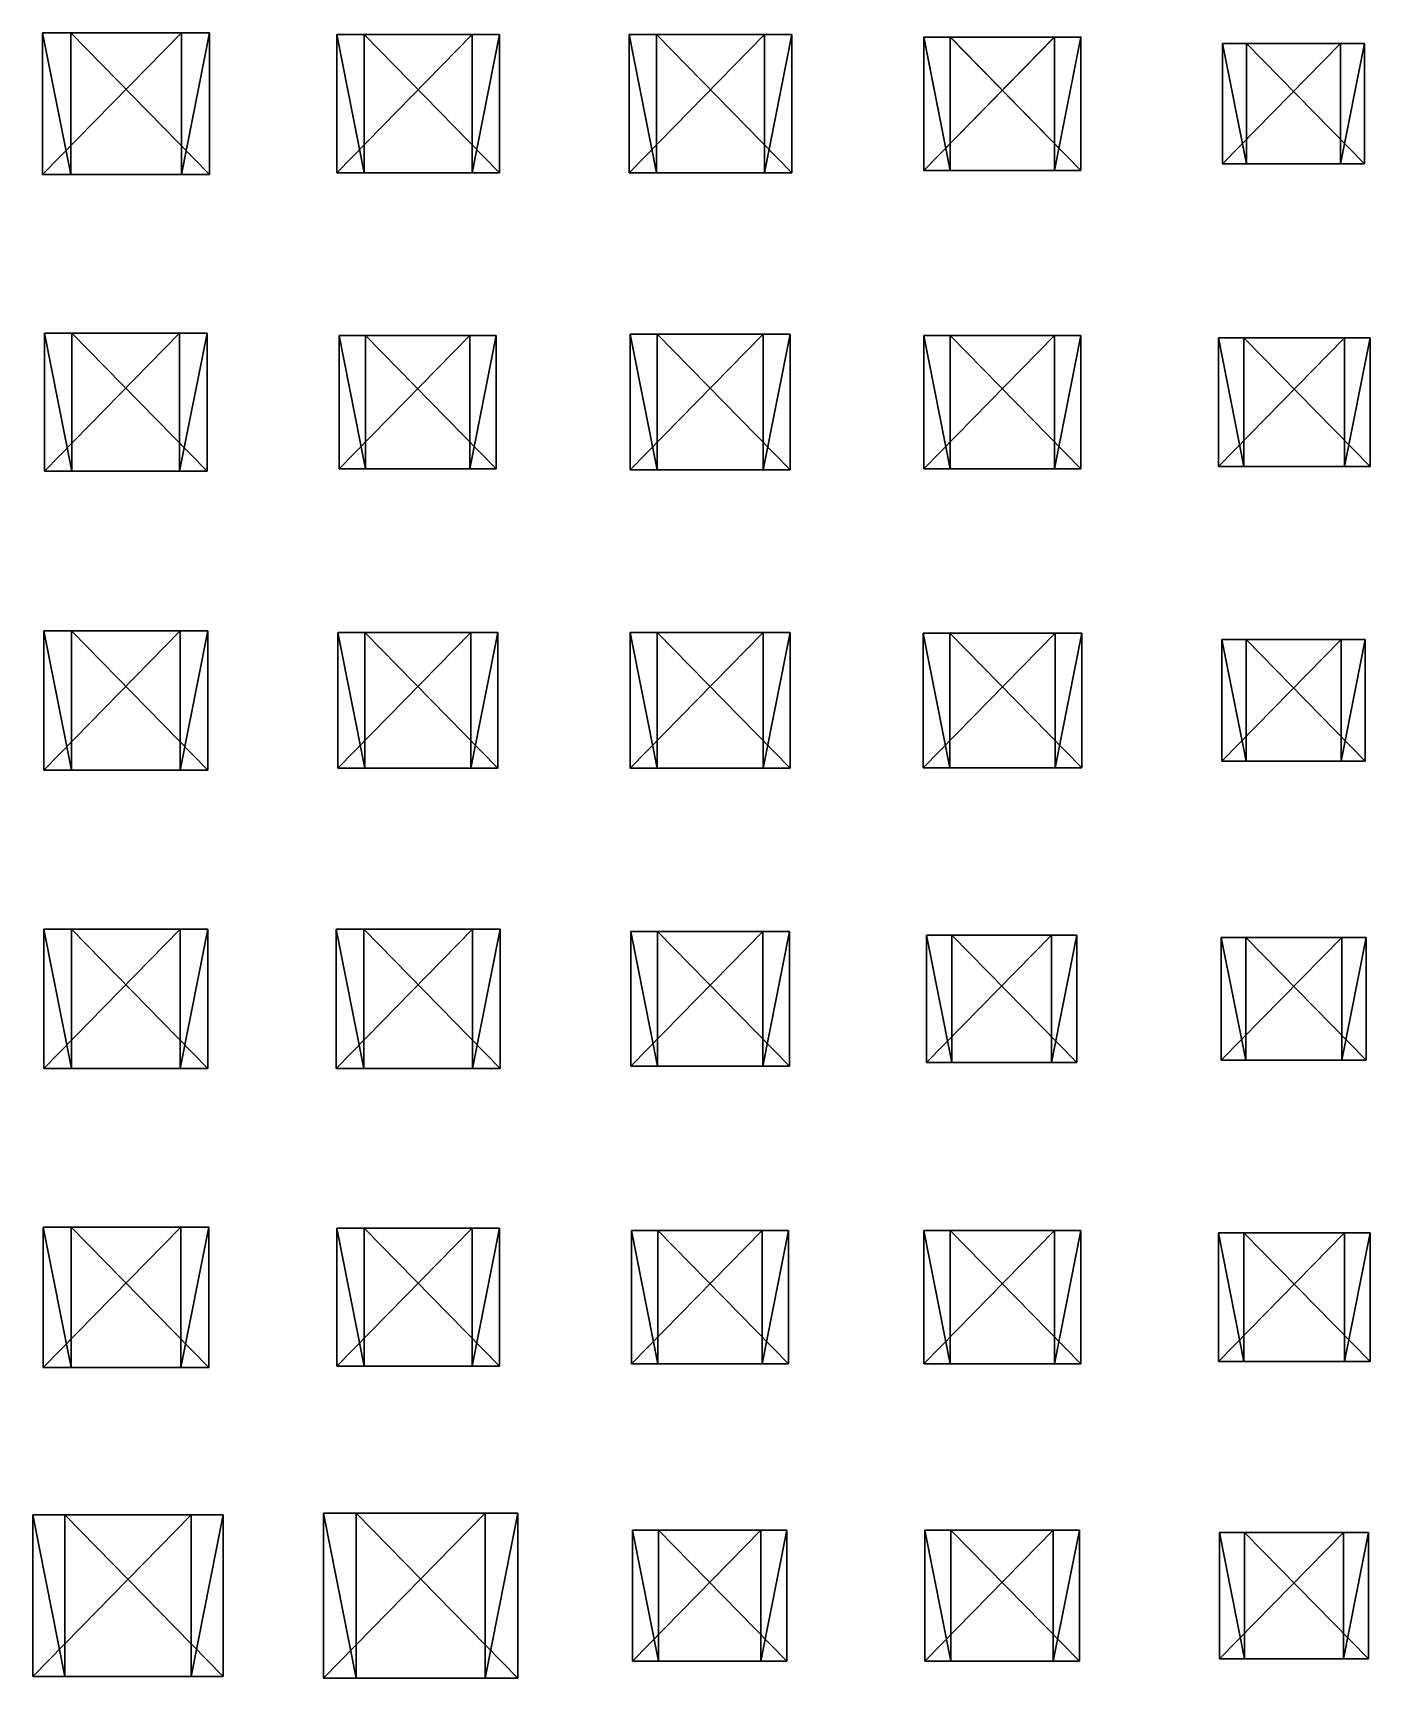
# Model space of a CAD drawing. Header units: metres. Extents: x -316 to 301, y -240 to 227.
# Drawn here: x -316 to -235.3, y 124 to 223.3 of the extents above; entities that cross this region are included whole.
import ezdxf

# ---------------------------------------------------------------- set-up
doc = ezdxf.new("R2010")
doc.units = ezdxf.units.M

msp = doc.modelspace()

# ---------------------------------------------------------------- linework, layer by layer
for points in [[(-315.36487, 214.72942, -416.6318), (-315.36487, 223.27058, -416.6318), (-306.99393, 223.27058, -418.32867), (-306.99384, 223.27069, -418.32858)], [(-313.668, 214.72942, -408.26086), (-313.668, 223.27058, -408.26086), (-315.36487, 223.27058, -416.6318), (-315.36478, 223.27069, -416.6317)], [(-315.36487, 223.27058, -416.6318), (-313.668, 223.27058, -408.26086), (-305.29706, 223.27058, -409.95773), (-305.29697, 223.27069, -409.95764)], [(-305.29706, 223.27058, -409.95773), (-306.99393, 223.27058, -418.32867), (-315.36487, 223.27058, -416.6318), (-315.36478, 223.27069, -416.6317)], [(-306.99393, 223.27058, -418.32867), (-306.99393, 214.72942, -418.32867), (-315.36487, 214.72942, -416.6318), (-315.36478, 214.72952, -416.6317)], [(-315.36487, 223.27058, -416.6318), (-315.36487, 214.72942, -416.6318), (-313.668, 214.72942, -408.26086), (-313.6679, 214.72952, -408.26077)], [(-305.29706, 214.72942, -409.95773), (-305.29706, 223.27058, -409.95773), (-313.668, 223.27058, -408.26086), (-313.6679, 223.27069, -408.26077)], [(-313.668, 223.27058, -408.26086), (-313.668, 214.72942, -408.26086), (-305.29706, 214.72942, -409.95773), (-305.29697, 214.72952, -409.95764)], [(-306.99393, 214.72942, -418.32867), (-306.99393, 223.27058, -418.32867), (-305.29706, 223.27058, -409.95773), (-305.29697, 223.27069, -409.95764)], [(-305.29706, 223.27058, -409.95773), (-305.29706, 214.72942, -409.95773), (-306.99393, 214.72942, -418.32867), (-306.99384, 214.72952, -418.32858)], [(-297.6199, 214.8353, -420.22888), (-297.6199, 223.1647, -420.22888), (-289.4565, 223.1647, -421.88367), (-289.45642, 223.16481, -421.88358)], [(-295.96512, 214.8353, -412.0655), (-295.96512, 223.1647, -412.0655), (-297.6199, 223.1647, -420.22888), (-297.6198, 223.16481, -420.2288)], [(-297.6199, 223.1647, -420.22888), (-295.96512, 223.1647, -412.0655), (-287.80173, 223.1647, -413.72028), (-287.80164, 223.16481, -413.72018)], [(-287.80173, 223.1647, -413.72028), (-289.4565, 223.1647, -421.88367), (-297.6199, 223.1647, -420.22888), (-297.6198, 223.16481, -420.2288)], [(-289.4565, 223.1647, -421.88367), (-289.4565, 214.8353, -421.88367), (-297.6199, 214.8353, -420.22888), (-297.6198, 214.8354, -420.2288)], [(-297.6199, 223.1647, -420.22888), (-297.6199, 214.8353, -420.22888), (-295.96512, 214.8353, -412.0655), (-295.96503, 214.8354, -412.0654)], [(-287.80173, 214.8353, -413.72028), (-287.80173, 223.1647, -413.72028), (-295.96512, 223.1647, -412.0655), (-295.96503, 223.16481, -412.0654)], [(-295.96512, 223.1647, -412.0655), (-295.96512, 214.8353, -412.0655), (-287.80173, 214.8353, -413.72028), (-287.80164, 214.8354, -413.72018)], [(-289.4565, 214.8353, -421.88367), (-289.4565, 223.1647, -421.88367), (-287.80173, 223.1647, -413.72028), (-287.80164, 223.16481, -413.72018)], [(-287.80173, 223.1647, -413.72028), (-287.80173, 214.8353, -413.72028), (-289.4565, 214.8353, -421.88367), (-289.45642, 214.8354, -421.88358)], [(-279.9787, 214.8353, -423.80493), (-279.9787, 223.1647, -423.80493), (-271.8153, 223.1647, -425.45972), (-271.81522, 223.16481, -425.45963)], [(-278.3239, 214.8353, -415.64154), (-278.3239, 223.1647, -415.64154), (-279.9787, 223.1647, -423.80493), (-279.9786, 223.16481, -423.80484)], [(-279.9787, 223.1647, -423.80493), (-278.3239, 223.1647, -415.64154), (-270.16052, 223.1647, -417.29633), (-270.16043, 223.16481, -417.29623)], [(-270.16052, 223.1647, -417.29633), (-271.8153, 223.1647, -425.45972), (-279.9787, 223.1647, -423.80493), (-279.9786, 223.16481, -423.80484)], [(-271.8153, 223.1647, -425.45972), (-271.8153, 214.8353, -425.45972), (-279.9787, 214.8353, -423.80493), (-279.9786, 214.8354, -423.80484)], [(-279.9787, 223.1647, -423.80493), (-279.9787, 214.8353, -423.80493), (-278.3239, 214.8353, -415.64154), (-278.32382, 214.8354, -415.64145)], [(-270.16052, 214.8353, -417.29633), (-270.16052, 223.1647, -417.29633), (-278.3239, 223.1647, -415.64154), (-278.32382, 223.16481, -415.64145)], [(-278.3239, 223.1647, -415.64154), (-278.3239, 214.8353, -415.64154), (-270.16052, 214.8353, -417.29633), (-270.16043, 214.8354, -417.29623)], [(-271.8153, 214.8353, -425.45972), (-271.8153, 223.1647, -425.45972), (-270.16052, 223.1647, -417.29633), (-270.16043, 223.16481, -417.29623)], [(-270.16052, 223.1647, -417.29633), (-270.16052, 214.8353, -417.29633), (-271.8153, 214.8353, -425.45972), (-271.81522, 214.8354, -425.45963)], [(-262.19913, 214.97647, -427.40903), (-262.19913, 223.02353, -427.40903), (-254.31247, 223.02353, -429.00772), (-254.31236, 223.02364, -429.00763)], [(-260.60043, 214.97647, -419.52237), (-260.60043, 223.02353, -419.52237), (-262.19913, 223.02353, -427.40903), (-262.19904, 223.02364, -427.40894)], [(-262.19913, 223.02353, -427.40903), (-260.60043, 223.02353, -419.52237), (-252.71378, 223.02353, -421.12106), (-252.71367, 223.02364, -421.12097)], [(-252.71378, 223.02353, -421.12106), (-254.31247, 223.02353, -429.00772), (-262.19913, 223.02353, -427.40903), (-262.19904, 223.02364, -427.40894)], [(-254.31247, 223.02353, -429.00772), (-254.31247, 214.97647, -429.00772), (-262.19913, 214.97647, -427.40903), (-262.19904, 214.97658, -427.40894)], [(-262.19913, 223.02353, -427.40903), (-262.19913, 214.97647, -427.40903), (-260.60043, 214.97647, -419.52237), (-260.60034, 214.97658, -419.52228)], [(-252.71378, 214.97647, -421.12106), (-252.71378, 223.02353, -421.12106), (-260.60043, 223.02353, -419.52237), (-260.60034, 223.02364, -419.52228)], [(-260.60043, 223.02353, -419.52237), (-260.60043, 214.97647, -419.52237), (-252.71378, 214.97647, -421.12106), (-252.71367, 214.97658, -421.12097)], [(-254.31247, 214.97647, -429.00772), (-254.31247, 223.02353, -429.00772), (-252.71378, 223.02353, -421.12106), (-252.71367, 223.02364, -421.12097)], [(-252.71378, 223.02353, -421.12106), (-252.71378, 214.97647, -421.12106), (-254.31247, 214.97647, -429.00772), (-254.31236, 214.97658, -429.00763)], [(-244.17744, 215.3647, -431.0622), (-244.17744, 222.6353, -431.0622), (-237.05179, 222.6353, -432.50665), (-237.05168, 222.6354, -432.50656)], [(-242.733, 215.3647, -423.93652), (-242.733, 222.6353, -423.93652), (-244.17744, 222.6353, -431.0622), (-244.17734, 222.6354, -431.0621)], [(-244.17744, 222.6353, -431.0622), (-242.733, 222.6353, -423.93652), (-235.60735, 222.6353, -425.38098), (-235.60724, 222.6354, -425.3809)], [(-235.60735, 222.6353, -425.38098), (-237.05179, 222.6353, -432.50665), (-244.17744, 222.6353, -431.0622), (-244.17734, 222.6354, -431.0621)], [(-237.05179, 222.6353, -432.50665), (-237.05179, 215.3647, -432.50665), (-244.17744, 215.3647, -431.0622), (-244.17734, 215.3648, -431.0621)], [(-244.17744, 222.6353, -431.0622), (-244.17744, 215.3647, -431.0622), (-242.733, 215.3647, -423.93652), (-242.7329, 215.3648, -423.93643)], [(-235.60735, 215.3647, -425.38098), (-235.60735, 222.6353, -425.38098), (-242.733, 222.6353, -423.93652), (-242.7329, 222.6354, -423.93643)], [(-242.733, 222.6353, -423.93652), (-242.733, 215.3647, -423.93652), (-235.60735, 215.3647, -425.38098), (-235.60724, 215.3648, -425.3809)], [(-237.05179, 215.3647, -432.50665), (-237.05179, 222.6353, -432.50665), (-235.60735, 222.6353, -425.38098), (-235.60724, 222.6354, -425.3809)], [(-235.60735, 222.6353, -425.38098), (-235.60735, 215.3647, -425.38098), (-237.05179, 215.3647, -432.50665), (-237.05168, 215.3648, -432.50656)], [(-313.668, 214.72942, -408.26086), (-315.36487, 214.72942, -416.6318), (-306.99393, 214.72942, -418.32867), (-306.99384, 214.72952, -418.32858)], [(-306.99393, 214.72942, -418.32867), (-305.29706, 214.72942, -409.95773), (-313.668, 214.72942, -408.26086), (-313.6679, 214.72952, -408.26077)], [(-295.96512, 214.8353, -412.0655), (-297.6199, 214.8353, -420.22888), (-289.4565, 214.8353, -421.88367), (-289.45642, 214.8354, -421.88358)], [(-289.4565, 214.8353, -421.88367), (-287.80173, 214.8353, -413.72028), (-295.96512, 214.8353, -412.0655), (-295.96503, 214.8354, -412.0654)], [(-278.3239, 214.8353, -415.64154), (-279.9787, 214.8353, -423.80493), (-271.8153, 214.8353, -425.45972), (-271.81522, 214.8354, -425.45963)], [(-271.8153, 214.8353, -425.45972), (-270.16052, 214.8353, -417.29633), (-278.3239, 214.8353, -415.64154), (-278.32382, 214.8354, -415.64145)], [(-260.60043, 214.97647, -419.52237), (-262.19913, 214.97647, -427.40903), (-254.31247, 214.97647, -429.00772), (-254.31236, 214.97658, -429.00763)], [(-254.31247, 214.97647, -429.00772), (-252.71378, 214.97647, -421.12106), (-260.60043, 214.97647, -419.52237), (-260.60034, 214.97658, -419.52228)], [(-242.733, 215.3647, -423.93652), (-244.17744, 215.3647, -431.0622), (-237.05179, 215.3647, -432.50665), (-237.05168, 215.3648, -432.50656)], [(-237.05179, 215.3647, -432.50665), (-235.60735, 215.3647, -425.38098), (-242.733, 215.3647, -423.93652), (-242.7329, 215.3648, -423.93643)], [(-315.26108, 196.8353, -416.65283), (-315.26108, 205.1647, -416.65283), (-307.0977, 205.1647, -418.30762), (-307.0976, 205.16481, -418.30753)], [(-313.6063, 196.8353, -408.48944), (-313.6063, 205.1647, -408.48944), (-315.26108, 205.1647, -416.65283), (-315.261, 205.16481, -416.65274)], [(-315.26108, 205.1647, -416.65283), (-313.6063, 205.1647, -408.48944), (-305.4429, 205.1647, -410.14423), (-305.4428, 205.16481, -410.14413)], [(-305.4429, 205.1647, -410.14423), (-307.0977, 205.1647, -418.30762), (-315.26108, 205.1647, -416.65283), (-315.261, 205.16481, -416.65274)], [(-307.0977, 205.1647, -418.30762), (-307.0977, 196.8353, -418.30762), (-315.26108, 196.8353, -416.65283), (-315.261, 196.8354, -416.65274)], [(-315.26108, 205.1647, -416.65283), (-315.26108, 196.8353, -416.65283), (-313.6063, 196.8353, -408.48944), (-313.6062, 196.8354, -408.48935)], [(-305.4429, 196.8353, -410.14423), (-305.4429, 205.1647, -410.14423), (-313.6063, 205.1647, -408.48944), (-313.6062, 205.16481, -408.48935)], [(-313.6063, 205.1647, -408.48944), (-313.6063, 196.8353, -408.48944), (-305.4429, 196.8353, -410.14423), (-305.4428, 196.8354, -410.14413)], [(-307.0977, 196.8353, -418.30762), (-307.0977, 205.1647, -418.30762), (-305.4429, 205.1647, -410.14423), (-305.4428, 205.16481, -410.14413)], [(-305.4429, 205.1647, -410.14423), (-305.4429, 196.8353, -410.14423), (-307.0977, 196.8353, -418.30762), (-307.0976, 196.8354, -418.30753)], [(-297.48154, 196.97647, -420.25693), (-297.48154, 205.02353, -420.25693), (-289.59488, 205.02353, -421.85562), (-289.5948, 205.02364, -421.85553)], [(-295.88284, 196.97647, -412.37027), (-295.88284, 205.02353, -412.37027), (-297.48154, 205.02353, -420.25693), (-297.48145, 205.02364, -420.25684)], [(-297.48154, 205.02353, -420.25693), (-295.88284, 205.02353, -412.37027), (-287.9962, 205.02353, -413.96896), (-287.9961, 205.02364, -413.96887)], [(-287.9962, 205.02353, -413.96896), (-289.59488, 205.02353, -421.85562), (-297.48154, 205.02353, -420.25693), (-297.48145, 205.02364, -420.25684)], [(-289.59488, 205.02353, -421.85562), (-289.59488, 196.97647, -421.85562), (-297.48154, 196.97647, -420.25693), (-297.48145, 196.97658, -420.25684)], [(-297.48154, 205.02353, -420.25693), (-297.48154, 196.97647, -420.25693), (-295.88284, 196.97647, -412.37027), (-295.88275, 196.97658, -412.37018)], [(-287.9962, 196.97647, -413.96896), (-287.9962, 205.02353, -413.96896), (-295.88284, 205.02353, -412.37027), (-295.88275, 205.02364, -412.37018)], [(-295.88284, 205.02353, -412.37027), (-295.88284, 196.97647, -412.37027), (-287.9962, 196.97647, -413.96896), (-287.9961, 196.97658, -413.96887)], [(-289.59488, 196.97647, -421.85562), (-289.59488, 205.02353, -421.85562), (-287.9962, 205.02353, -413.96896), (-287.9961, 205.02364, -413.96887)], [(-287.9962, 205.02353, -413.96896), (-287.9962, 196.97647, -413.96896), (-289.59488, 196.97647, -421.85562), (-289.5948, 196.97658, -421.85553)], [(-279.90952, 196.90588, -423.81894), (-279.90952, 205.09412, -423.81894), (-271.8845, 205.09412, -425.4457), (-271.8844, 205.09422, -425.44562)], [(-278.28275, 196.90588, -415.7939), (-278.28275, 205.09412, -415.7939), (-279.90952, 205.09412, -423.81894), (-279.90942, 205.09422, -423.81885)], [(-279.90952, 205.09412, -423.81894), (-278.28275, 205.09412, -415.7939), (-270.25772, 205.09412, -417.4207), (-270.25763, 205.09422, -417.4206)], [(-270.25772, 205.09412, -417.4207), (-271.8845, 205.09412, -425.4457), (-279.90952, 205.09412, -423.81894), (-279.90942, 205.09422, -423.81885)], [(-271.8845, 205.09412, -425.4457), (-271.8845, 196.90588, -425.4457), (-279.90952, 196.90588, -423.81894), (-279.90942, 196.90599, -423.81885)], [(-279.90952, 205.09412, -423.81894), (-279.90952, 196.90588, -423.81894), (-278.28275, 196.90588, -415.7939), (-278.28265, 196.90599, -415.79382)], [(-270.25772, 196.90588, -417.4207), (-270.25772, 205.09412, -417.4207), (-278.28275, 205.09412, -415.7939), (-278.28265, 205.09422, -415.79382)], [(-278.28275, 205.09412, -415.7939), (-278.28275, 196.90588, -415.7939), (-270.25772, 196.90588, -417.4207), (-270.25763, 196.90599, -417.4206)], [(-271.8845, 196.90588, -425.4457), (-271.8845, 205.09412, -425.4457), (-270.25772, 205.09412, -417.4207), (-270.25763, 205.09422, -417.4206)], [(-270.25772, 205.09412, -417.4207), (-270.25772, 196.90588, -417.4207), (-271.8845, 196.90588, -425.4457), (-271.8844, 196.90599, -425.44562)], [(-262.19913, 196.97647, -427.40903), (-262.19913, 205.02353, -427.40903), (-254.31247, 205.02353, -429.00772), (-254.31236, 205.02364, -429.00763)], [(-260.60043, 196.97647, -419.52237), (-260.60043, 205.02353, -419.52237), (-262.19913, 205.02353, -427.40903), (-262.19904, 205.02364, -427.40894)], [(-262.19913, 205.02353, -427.40903), (-260.60043, 205.02353, -419.52237), (-252.71378, 205.02353, -421.12106), (-252.71367, 205.02364, -421.12097)], [(-252.71378, 205.02353, -421.12106), (-254.31247, 205.02353, -429.00772), (-262.19913, 205.02353, -427.40903), (-262.19904, 205.02364, -427.40894)], [(-254.31247, 205.02353, -429.00772), (-254.31247, 196.97647, -429.00772), (-262.19913, 196.97647, -427.40903), (-262.19904, 196.97658, -427.40894)], [(-262.19913, 205.02353, -427.40903), (-262.19913, 196.97647, -427.40903), (-260.60043, 196.97647, -419.52237), (-260.60034, 196.97658, -419.52228)], [(-252.71378, 196.97647, -421.12106), (-252.71378, 205.02353, -421.12106), (-260.60043, 205.02353, -419.52237), (-260.60034, 205.02364, -419.52228)], [(-260.60043, 205.02353, -419.52237), (-260.60043, 196.97647, -419.52237), (-252.71378, 196.97647, -421.12106), (-252.71367, 196.97658, -421.12097)], [(-254.31247, 196.97647, -429.00772), (-254.31247, 205.02353, -429.00772), (-252.71378, 205.02353, -421.12106), (-252.71367, 205.02364, -421.12097)], [(-252.71378, 205.02353, -421.12106), (-252.71378, 196.97647, -421.12106), (-254.31247, 196.97647, -429.00772), (-254.31236, 196.97658, -429.00763)], [(-244.41957, 197.11765, -431.01312), (-244.41957, 204.88235, -431.01312), (-236.80965, 204.88235, -432.55573), (-236.80954, 204.88246, -432.55563)], [(-242.87697, 197.11765, -423.4032), (-242.87697, 204.88235, -423.4032), (-244.41957, 204.88235, -431.01312), (-244.41946, 204.88246, -431.01303)], [(-244.41957, 204.88235, -431.01312), (-242.87697, 204.88235, -423.4032), (-235.26704, 204.88235, -424.9458), (-235.26694, 204.88246, -424.9457)], [(-235.26704, 204.88235, -424.9458), (-236.80965, 204.88235, -432.55573), (-244.41957, 204.88235, -431.01312), (-244.41946, 204.88246, -431.01303)], [(-236.80965, 204.88235, -432.55573), (-236.80965, 197.11765, -432.55573), (-244.41957, 197.11765, -431.01312), (-244.41946, 197.11775, -431.01303)], [(-244.41957, 204.88235, -431.01312), (-244.41957, 197.11765, -431.01312), (-242.87697, 197.11765, -423.4032), (-242.87686, 197.11775, -423.4031)], [(-235.26704, 197.11765, -424.9458), (-235.26704, 204.88235, -424.9458), (-242.87697, 204.88235, -423.4032), (-242.87686, 204.88246, -423.4031)], [(-242.87697, 204.88235, -423.4032), (-242.87697, 197.11765, -423.4032), (-235.26704, 197.11765, -424.9458), (-235.26694, 197.11775, -424.9457)], [(-236.80965, 197.11765, -432.55573), (-236.80965, 204.88235, -432.55573), (-235.26704, 204.88235, -424.9458), (-235.26694, 204.88246, -424.9457)], [(-235.26704, 204.88235, -424.9458), (-235.26704, 197.11765, -424.9458), (-236.80965, 197.11765, -432.55573), (-236.80954, 197.11775, -432.55563)], [(-313.6063, 196.8353, -408.48944), (-315.26108, 196.8353, -416.65283), (-307.0977, 196.8353, -418.30762), (-307.0976, 196.8354, -418.30753)], [(-307.0977, 196.8353, -418.30762), (-305.4429, 196.8353, -410.14423), (-313.6063, 196.8353, -408.48944), (-313.6062, 196.8354, -408.48935)], [(-295.88284, 196.97647, -412.37027), (-297.48154, 196.97647, -420.25693), (-289.59488, 196.97647, -421.85562), (-289.5948, 196.97658, -421.85553)], [(-289.59488, 196.97647, -421.85562), (-287.9962, 196.97647, -413.96896), (-295.88284, 196.97647, -412.37027), (-295.88275, 196.97658, -412.37018)], [(-278.28275, 196.90588, -415.7939), (-279.90952, 196.90588, -423.81894), (-271.8845, 196.90588, -425.4457), (-271.8844, 196.90599, -425.44562)], [(-271.8845, 196.90588, -425.4457), (-270.25772, 196.90588, -417.4207), (-278.28275, 196.90588, -415.7939), (-278.28265, 196.90599, -415.79382)], [(-260.60043, 196.97647, -419.52237), (-262.19913, 196.97647, -427.40903), (-254.31247, 196.97647, -429.00772), (-254.31236, 196.97658, -429.00763)], [(-254.31247, 196.97647, -429.00772), (-252.71378, 196.97647, -421.12106), (-260.60043, 196.97647, -419.52237), (-260.60034, 196.97658, -419.52228)], [(-242.87697, 197.11765, -423.4032), (-244.41957, 197.11765, -431.01312), (-236.80965, 197.11765, -432.55573), (-236.80954, 197.11775, -432.55563)], [(-236.80965, 197.11765, -432.55573), (-235.26704, 197.11765, -424.9458), (-242.87697, 197.11765, -423.4032), (-242.87686, 197.11775, -423.4031)], [(-315.2957, 178.8, -416.6458), (-315.2957, 187.2, -416.6458), (-307.06314, 187.2, -418.31464), (-307.06305, 187.2001, -418.31454)], [(-313.62686, 178.8, -408.41327), (-313.62686, 187.2, -408.41327), (-315.2957, 187.2, -416.6458), (-315.2956, 187.2001, -416.64572)], [(-315.2957, 187.2, -416.6458), (-313.62686, 187.2, -408.41327), (-305.39432, 187.2, -410.0821), (-305.39423, 187.2001, -410.082)], [(-305.39432, 187.2, -410.0821), (-307.06314, 187.2, -418.31464), (-315.2957, 187.2, -416.6458), (-315.2956, 187.2001, -416.64572)], [(-307.06314, 187.2, -418.31464), (-307.06314, 178.8, -418.31464), (-315.2957, 178.8, -416.6458), (-315.2956, 178.80011, -416.64572)], [(-315.2957, 187.2, -416.6458), (-315.2957, 178.8, -416.6458), (-313.62686, 178.8, -408.41327), (-313.62677, 178.80011, -408.41318)], [(-305.39432, 178.8, -410.0821), (-305.39432, 187.2, -410.0821), (-313.62686, 187.2, -408.41327), (-313.62677, 187.2001, -408.41318)], [(-313.62686, 187.2, -408.41327), (-313.62686, 178.8, -408.41327), (-305.39432, 178.8, -410.0821), (-305.39423, 178.80011, -410.082)], [(-307.06314, 178.8, -418.31464), (-307.06314, 187.2, -418.31464), (-305.39432, 187.2, -410.0821), (-305.39423, 187.2001, -410.082)], [(-305.39432, 187.2, -410.0821), (-305.39432, 178.8, -410.0821), (-307.06314, 178.8, -418.31464), (-307.06305, 178.80011, -418.31454)], [(-297.55072, 178.90588, -420.2429), (-297.55072, 187.09412, -420.2429), (-289.5257, 187.09412, -421.86966), (-289.5256, 187.09422, -421.86957)], [(-295.92395, 178.90588, -412.21786), (-295.92395, 187.09412, -412.21786), (-297.55072, 187.09412, -420.2429), (-297.55063, 187.09422, -420.2428)], [(-297.55072, 187.09412, -420.2429), (-295.92395, 187.09412, -412.21786), (-287.89893, 187.09412, -413.84464), (-287.89883, 187.09422, -413.84454)], [(-287.89893, 187.09412, -413.84464), (-289.5257, 187.09412, -421.86966), (-297.55072, 187.09412, -420.2429), (-297.55063, 187.09422, -420.2428)], [(-289.5257, 187.09412, -421.86966), (-289.5257, 178.90588, -421.86966), (-297.55072, 178.90588, -420.2429), (-297.55063, 178.90599, -420.2428)], [(-297.55072, 187.09412, -420.2429), (-297.55072, 178.90588, -420.2429), (-295.92395, 178.90588, -412.21786), (-295.92386, 178.90599, -412.21777)], [(-287.89893, 178.90588, -413.84464), (-287.89893, 187.09412, -413.84464), (-295.92395, 187.09412, -412.21786), (-295.92386, 187.09422, -412.21777)], [(-295.92395, 187.09412, -412.21786), (-295.92395, 178.90588, -412.21786), (-287.89893, 178.90588, -413.84464), (-287.89883, 178.90599, -413.84454)], [(-289.5257, 178.90588, -421.86966), (-289.5257, 187.09412, -421.86966), (-287.89893, 187.09412, -413.84464), (-287.89883, 187.09422, -413.84454)], [(-287.89893, 187.09412, -413.84464), (-287.89893, 178.90588, -413.84464), (-289.5257, 178.90588, -421.86966), (-289.5256, 178.90599, -421.86957)], [(-279.90952, 178.90588, -423.81894), (-279.90952, 187.09412, -423.81894), (-271.8845, 187.09412, -425.4457), (-271.8844, 187.09422, -425.44562)], [(-278.28275, 178.90588, -415.7939), (-278.28275, 187.09412, -415.7939), (-279.90952, 187.09412, -423.81894), (-279.90942, 187.09422, -423.81885)], [(-279.90952, 187.09412, -423.81894), (-278.28275, 187.09412, -415.7939), (-270.25772, 187.09412, -417.4207), (-270.25763, 187.09422, -417.4206)], [(-270.25772, 187.09412, -417.4207), (-271.8845, 187.09412, -425.4457), (-279.90952, 187.09412, -423.81894), (-279.90942, 187.09422, -423.81885)], [(-271.8845, 187.09412, -425.4457), (-271.8845, 178.90588, -425.4457), (-279.90952, 178.90588, -423.81894), (-279.90942, 178.90599, -423.81885)], [(-279.90952, 187.09412, -423.81894), (-279.90952, 178.90588, -423.81894), (-278.28275, 178.90588, -415.7939), (-278.28265, 178.90599, -415.79382)], [(-270.25772, 178.90588, -417.4207), (-270.25772, 187.09412, -417.4207), (-278.28275, 187.09412, -415.7939), (-278.28265, 187.09422, -415.79382)], [(-278.28275, 187.09412, -415.7939), (-278.28275, 178.90588, -415.7939), (-270.25772, 178.90588, -417.4207), (-270.25763, 178.90599, -417.4206)], [(-271.8845, 178.90588, -425.4457), (-271.8845, 187.09412, -425.4457), (-270.25772, 187.09412, -417.4207), (-270.25763, 187.09422, -417.4206)], [(-270.25772, 187.09412, -417.4207), (-270.25772, 178.90588, -417.4207), (-271.8845, 178.90588, -425.4457), (-271.8844, 178.90599, -425.44562)], [(-262.2337, 178.94118, -427.40198), (-262.2337, 187.05882, -427.40198), (-254.27788, 187.05882, -429.0147), (-254.27777, 187.05893, -429.01462)], [(-260.62097, 178.94118, -419.44617), (-260.62097, 187.05882, -419.44617), (-262.2337, 187.05882, -427.40198), (-262.2336, 187.05893, -427.4019)], [(-262.2337, 187.05882, -427.40198), (-260.62097, 187.05882, -419.44617), (-252.66515, 187.05882, -421.0589), (-252.66504, 187.05893, -421.0588)], [(-252.66515, 187.05882, -421.0589), (-254.27788, 187.05882, -429.0147), (-262.2337, 187.05882, -427.40198), (-262.2336, 187.05893, -427.4019)], [(-254.27788, 187.05882, -429.0147), (-254.27788, 178.94118, -429.0147), (-262.2337, 178.94118, -427.40198), (-262.2336, 178.94128, -427.4019)], [(-262.2337, 187.05882, -427.40198), (-262.2337, 178.94118, -427.40198), (-260.62097, 178.94118, -419.44617), (-260.62088, 178.94128, -419.44608)], [(-252.66515, 178.94118, -421.0589), (-252.66515, 187.05882, -421.0589), (-260.62097, 187.05882, -419.44617), (-260.62088, 187.05893, -419.44608)], [(-260.62097, 187.05882, -419.44617), (-260.62097, 178.94118, -419.44617), (-252.66515, 178.94118, -421.0589), (-252.66504, 178.94128, -421.0588)], [(-254.27788, 178.94118, -429.0147), (-254.27788, 187.05882, -429.0147), (-252.66515, 187.05882, -421.0589), (-252.66504, 187.05893, -421.0588)], [(-252.66515, 187.05882, -421.0589), (-252.66515, 178.94118, -421.0589), (-254.27788, 178.94118, -429.0147), (-254.27777, 178.94128, -429.01462)], [(-244.21204, 179.3294, -431.05518), (-244.21204, 186.6706, -431.05518), (-237.01718, 186.6706, -432.51364), (-237.01707, 186.6707, -432.51355)], [(-242.75357, 179.3294, -423.86032), (-242.75357, 186.6706, -423.86032), (-244.21204, 186.6706, -431.05518), (-244.21193, 186.6707, -431.05508)], [(-244.21204, 186.6706, -431.05518), (-242.75357, 186.6706, -423.86032), (-235.55872, 186.6706, -425.3188), (-235.55861, 186.6707, -425.3187)], [(-235.55872, 186.6706, -425.3188), (-237.01718, 186.6706, -432.51364), (-244.21204, 186.6706, -431.05518), (-244.21193, 186.6707, -431.05508)], [(-237.01718, 186.6706, -432.51364), (-237.01718, 179.3294, -432.51364), (-244.21204, 179.3294, -431.05518), (-244.21193, 179.32951, -431.05508)], [(-244.21204, 186.6706, -431.05518), (-244.21204, 179.3294, -431.05518), (-242.75357, 179.3294, -423.86032), (-242.75346, 179.32951, -423.86023)], [(-235.55872, 179.3294, -425.3188), (-235.55872, 186.6706, -425.3188), (-242.75357, 186.6706, -423.86032), (-242.75346, 186.6707, -423.86023)], [(-242.75357, 186.6706, -423.86032), (-242.75357, 179.3294, -423.86032), (-235.55872, 179.3294, -425.3188), (-235.55861, 179.32951, -425.3187)], [(-237.01718, 179.3294, -432.51364), (-237.01718, 186.6706, -432.51364), (-235.55872, 186.6706, -425.3188), (-235.55861, 186.6707, -425.3187)], [(-235.55872, 186.6706, -425.3188), (-235.55872, 179.3294, -425.3188), (-237.01718, 179.3294, -432.51364), (-237.01707, 179.32951, -432.51355)], [(-313.62686, 178.8, -408.41327), (-315.2957, 178.8, -416.6458), (-307.06314, 178.8, -418.31464), (-307.06305, 178.80011, -418.31454)], [(-307.06314, 178.8, -418.31464), (-305.39432, 178.8, -410.0821), (-313.62686, 178.8, -408.41327), (-313.62677, 178.80011, -408.41318)], [(-295.92395, 178.90588, -412.21786), (-297.55072, 178.90588, -420.2429), (-289.5257, 178.90588, -421.86966), (-289.5256, 178.90599, -421.86957)], [(-289.5257, 178.90588, -421.86966), (-287.89893, 178.90588, -413.84464), (-295.92395, 178.90588, -412.21786), (-295.92386, 178.90599, -412.21777)], [(-278.28275, 178.90588, -415.7939), (-279.90952, 178.90588, -423.81894), (-271.8845, 178.90588, -425.4457), (-271.8844, 178.90599, -425.44562)], [(-271.8845, 178.90588, -425.4457), (-270.25772, 178.90588, -417.4207), (-278.28275, 178.90588, -415.7939), (-278.28265, 178.90599, -415.79382)], [(-260.62097, 178.94118, -419.44617), (-262.2337, 178.94118, -427.40198), (-254.27788, 178.94118, -429.0147), (-254.27777, 178.94128, -429.01462)], [(-254.27788, 178.94118, -429.0147), (-252.66515, 178.94118, -421.0589), (-260.62097, 178.94118, -419.44617), (-260.62088, 178.94128, -419.44608)], [(-242.75357, 179.3294, -423.86032), (-244.21204, 179.3294, -431.05518), (-237.01718, 179.3294, -432.51364), (-237.01707, 179.32951, -432.51355)], [(-237.01718, 179.3294, -432.51364), (-235.55872, 179.3294, -425.3188), (-242.75357, 179.3294, -423.86032), (-242.75346, 179.32951, -423.86023)], [(-315.2957, 160.8, -416.6458), (-315.2957, 169.2, -416.6458), (-307.06314, 169.2, -418.31464), (-307.06305, 169.2001, -418.31454)], [(-313.62686, 160.8, -408.41327), (-313.62686, 169.2, -408.41327), (-315.2957, 169.2, -416.6458), (-315.2956, 169.2001, -416.64572)], [(-315.2957, 169.2, -416.6458), (-313.62686, 169.2, -408.41327), (-305.39432, 169.2, -410.0821), (-305.39423, 169.2001, -410.082)], [(-305.39432, 169.2, -410.0821), (-307.06314, 169.2, -418.31464), (-315.2957, 169.2, -416.6458), (-315.2956, 169.2001, -416.64572)], [(-307.06314, 169.2, -418.31464), (-307.06314, 160.8, -418.31464), (-315.2957, 160.8, -416.6458), (-315.2956, 160.80011, -416.64572)], [(-315.2957, 169.2, -416.6458), (-315.2957, 160.8, -416.6458), (-313.62686, 160.8, -408.41327), (-313.62677, 160.80011, -408.41318)], [(-305.39432, 160.8, -410.0821), (-305.39432, 169.2, -410.0821), (-313.62686, 169.2, -408.41327), (-313.62677, 169.2001, -408.41318)], [(-313.62686, 169.2, -408.41327), (-313.62686, 160.8, -408.41327), (-305.39432, 160.8, -410.0821), (-305.39423, 160.80011, -410.082)], [(-307.06314, 160.8, -418.31464), (-307.06314, 169.2, -418.31464), (-305.39432, 169.2, -410.0821), (-305.39423, 169.2001, -410.082)], [(-305.39432, 169.2, -410.0821), (-305.39432, 160.8, -410.0821), (-307.06314, 160.8, -418.31464), (-307.06305, 160.80011, -418.31454)], [(-297.65448, 160.8, -420.22186), (-297.65448, 169.2, -420.22186), (-289.42194, 169.2, -421.8907), (-289.42184, 169.2001, -421.8906)], [(-295.98566, 160.8, -411.98932), (-295.98566, 169.2, -411.98932), (-297.65448, 169.2, -420.22186), (-297.6544, 169.2001, -420.22177)], [(-297.65448, 169.2, -420.22186), (-295.98566, 169.2, -411.98932), (-287.7531, 169.2, -413.65814), (-287.75302, 169.2001, -413.65805)], [(-287.7531, 169.2, -413.65814), (-289.42194, 169.2, -421.8907), (-297.65448, 169.2, -420.22186), (-297.6544, 169.2001, -420.22177)], [(-289.42194, 169.2, -421.8907), (-289.42194, 160.8, -421.8907), (-297.65448, 160.8, -420.22186), (-297.6544, 160.80011, -420.22177)], [(-297.65448, 169.2, -420.22186), (-297.65448, 160.8, -420.22186), (-295.98566, 160.8, -411.98932), (-295.98557, 160.80011, -411.98923)], [(-287.7531, 160.8, -413.65814), (-287.7531, 169.2, -413.65814), (-295.98566, 169.2, -411.98932), (-295.98557, 169.2001, -411.98923)], [(-295.98566, 169.2, -411.98932), (-295.98566, 160.8, -411.98932), (-287.7531, 160.8, -413.65814), (-287.75302, 160.80011, -413.65805)], [(-289.42194, 160.8, -421.8907), (-289.42194, 169.2, -421.8907), (-287.7531, 169.2, -413.65814), (-287.75302, 169.2001, -413.65805)], [(-287.7531, 169.2, -413.65814), (-287.7531, 160.8, -413.65814), (-289.42194, 160.8, -421.8907), (-289.42184, 160.80011, -421.8906)], [(-279.8749, 160.94118, -423.82593), (-279.8749, 169.05882, -423.82593), (-271.9191, 169.05882, -425.43866), (-271.919, 169.05893, -425.43857)], [(-278.26218, 160.94118, -415.87012), (-278.26218, 169.05882, -415.87012), (-279.8749, 169.05882, -423.82593), (-279.87482, 169.05893, -423.82584)], [(-279.8749, 169.05882, -423.82593), (-278.26218, 169.05882, -415.87012), (-270.30637, 169.05882, -417.48285), (-270.30627, 169.05893, -417.48276)], [(-270.30637, 169.05882, -417.48285), (-271.9191, 169.05882, -425.43866), (-279.8749, 169.05882, -423.82593), (-279.87482, 169.05893, -423.82584)], [(-271.9191, 169.05882, -425.43866), (-271.9191, 160.94118, -425.43866), (-279.8749, 160.94118, -423.82593), (-279.87482, 160.94128, -423.82584)], [(-279.8749, 169.05882, -423.82593), (-279.8749, 160.94118, -423.82593), (-278.26218, 160.94118, -415.87012), (-278.2621, 160.94128, -415.87003)], [(-270.30637, 160.94118, -417.48285), (-270.30637, 169.05882, -417.48285), (-278.26218, 169.05882, -415.87012), (-278.2621, 169.05893, -415.87003)], [(-278.26218, 169.05882, -415.87012), (-278.26218, 160.94118, -415.87012), (-270.30637, 160.94118, -417.48285), (-270.30627, 160.94128, -417.48276)], [(-271.9191, 160.94118, -425.43866), (-271.9191, 169.05882, -425.43866), (-270.30637, 169.05882, -417.48285), (-270.30627, 169.05893, -417.48276)], [(-270.30637, 169.05882, -417.48285), (-270.30637, 160.94118, -417.48285), (-271.9191, 160.94118, -425.43866), (-271.919, 160.94128, -425.43857)], [(-262.02618, 161.15294, -427.44406), (-262.02618, 168.84706, -427.44406), (-254.48543, 168.84706, -428.97266), (-254.48532, 168.84717, -428.97256)], [(-260.4976, 161.15294, -419.90332), (-260.4976, 168.84706, -419.90332), (-262.02618, 168.84706, -427.44406), (-262.0261, 168.84717, -427.44397)], [(-262.02618, 168.84706, -427.44406), (-260.4976, 168.84706, -419.90332), (-252.95685, 168.84706, -421.43192), (-252.95674, 168.84717, -421.43182)], [(-252.95685, 168.84706, -421.43192), (-254.48543, 168.84706, -428.97266), (-262.02618, 168.84706, -427.44406), (-262.0261, 168.84717, -427.44397)], [(-254.48543, 168.84706, -428.97266), (-254.48543, 161.15294, -428.97266), (-262.02618, 161.15294, -427.44406), (-262.0261, 161.15305, -427.44397)], [(-262.02618, 168.84706, -427.44406), (-262.02618, 161.15294, -427.44406), (-260.4976, 161.15294, -419.90332), (-260.4975, 161.15305, -419.90323)], [(-252.95685, 161.15294, -421.43192), (-252.95685, 168.84706, -421.43192), (-260.4976, 168.84706, -419.90332), (-260.4975, 168.84717, -419.90323)], [(-260.4976, 168.84706, -419.90332), (-260.4976, 161.15294, -419.90332), (-252.95685, 161.15294, -421.43192), (-252.95674, 161.15305, -421.43182)], [(-254.48543, 161.15294, -428.97266), (-254.48543, 168.84706, -428.97266), (-252.95685, 168.84706, -421.43192), (-252.95674, 168.84717, -421.43182)], [(-252.95685, 168.84706, -421.43192), (-252.95685, 161.15294, -421.43192), (-254.48543, 161.15294, -428.97266), (-254.48532, 161.15305, -428.97256)], [(-244.24661, 161.29411, -431.04816), (-244.24661, 168.70589, -431.04816), (-236.98259, 168.70589, -432.52066), (-236.98248, 168.706, -432.52057)], [(-242.77412, 161.29411, -423.78415), (-242.77412, 168.70589, -423.78415), (-244.24661, 168.70589, -431.04816), (-244.2465, 168.706, -431.04807)], [(-244.24661, 168.70589, -431.04816), (-242.77412, 168.70589, -423.78415), (-235.5101, 168.70589, -425.25665), (-235.51, 168.706, -425.25656)], [(-235.5101, 168.70589, -425.25665), (-236.98259, 168.70589, -432.52066), (-244.24661, 168.70589, -431.04816), (-244.2465, 168.706, -431.04807)], [(-236.98259, 168.70589, -432.52066), (-236.98259, 161.29411, -432.52066), (-244.24661, 161.29411, -431.04816), (-244.2465, 161.29422, -431.04807)], [(-244.24661, 168.70589, -431.04816), (-244.24661, 161.29411, -431.04816), (-242.77412, 161.29411, -423.78415), (-242.77402, 161.29422, -423.78406)], [(-235.5101, 161.29411, -425.25665), (-235.5101, 168.70589, -425.25665), (-242.77412, 168.70589, -423.78415), (-242.77402, 168.706, -423.78406)], [(-242.77412, 168.70589, -423.78415), (-242.77412, 161.29411, -423.78415), (-235.5101, 161.29411, -425.25665), (-235.51, 161.29422, -425.25656)], [(-236.98259, 161.29411, -432.52066), (-236.98259, 168.70589, -432.52066), (-235.5101, 168.70589, -425.25665), (-235.51, 168.706, -425.25656)], [(-235.5101, 168.70589, -425.25665), (-235.5101, 161.29411, -425.25665), (-236.98259, 161.29411, -432.52066), (-236.98248, 161.29422, -432.52057)], [(-313.62686, 160.8, -408.41327), (-315.2957, 160.8, -416.6458), (-307.06314, 160.8, -418.31464), (-307.06305, 160.80011, -418.31454)], [(-307.06314, 160.8, -418.31464), (-305.39432, 160.8, -410.0821), (-313.62686, 160.8, -408.41327), (-313.62677, 160.80011, -408.41318)], [(-295.98566, 160.8, -411.98932), (-297.65448, 160.8, -420.22186), (-289.42194, 160.8, -421.8907), (-289.42184, 160.80011, -421.8906)], [(-289.42194, 160.8, -421.8907), (-287.7531, 160.8, -413.65814), (-295.98566, 160.8, -411.98932), (-295.98557, 160.80011, -411.98923)], [(-278.26218, 160.94118, -415.87012), (-279.8749, 160.94118, -423.82593), (-271.9191, 160.94118, -425.43866), (-271.919, 160.94128, -425.43857)], [(-271.9191, 160.94118, -425.43866), (-270.30637, 160.94118, -417.48285), (-278.26218, 160.94118, -415.87012), (-278.2621, 160.94128, -415.87003)], [(-260.4976, 161.15294, -419.90332), (-262.02618, 161.15294, -427.44406), (-254.48543, 161.15294, -428.97266), (-254.48532, 161.15305, -428.97256)], [(-254.48543, 161.15294, -428.97266), (-252.95685, 161.15294, -421.43192), (-260.4976, 161.15294, -419.90332), (-260.4975, 161.15305, -419.90323)], [(-242.77412, 161.29411, -423.78415), (-244.24661, 161.29411, -431.04816), (-236.98259, 161.29411, -432.52066), (-236.98248, 161.29422, -432.52057)], [(-236.98259, 161.29411, -432.52066), (-235.5101, 161.29411, -425.25665), (-242.77412, 161.29411, -423.78415), (-242.77402, 161.29422, -423.78406)], [(-315.33026, 142.76471, -416.6388), (-315.33026, 151.23529, -416.6388), (-307.02853, 151.23529, -418.32162), (-307.02844, 151.2354, -418.32153)], [(-313.64743, 142.76471, -408.33707), (-313.64743, 151.23529, -408.33707), (-315.33026, 151.23529, -416.6388), (-315.33017, 151.2354, -416.6387)], [(-315.33026, 151.23529, -416.6388), (-313.64743, 151.23529, -408.33707), (-305.3457, 151.23529, -410.0199), (-305.3456, 151.2354, -410.0198)], [(-305.3457, 151.23529, -410.0199), (-307.02853, 151.23529, -418.32162), (-315.33026, 151.23529, -416.6388), (-315.33017, 151.2354, -416.6387)], [(-307.02853, 151.23529, -418.32162), (-307.02853, 142.76471, -418.32162), (-315.33026, 142.76471, -416.6388), (-315.33017, 142.76482, -416.6387)], [(-315.33026, 151.23529, -416.6388), (-315.33026, 142.76471, -416.6388), (-313.64743, 142.76471, -408.33707), (-313.64734, 142.76482, -408.33698)], [(-305.3457, 142.76471, -410.0199), (-305.3457, 151.23529, -410.0199), (-313.64743, 151.23529, -408.33707), (-313.64734, 151.2354, -408.33698)], [(-313.64743, 151.23529, -408.33707), (-313.64743, 142.76471, -408.33707), (-305.3457, 142.76471, -410.0199), (-305.3456, 142.76482, -410.0198)], [(-307.02853, 142.76471, -418.32162), (-307.02853, 151.23529, -418.32162), (-305.3457, 151.23529, -410.0199), (-305.3456, 151.2354, -410.0198)], [(-305.3457, 151.23529, -410.0199), (-305.3457, 142.76471, -410.0199), (-307.02853, 142.76471, -418.32162), (-307.02844, 142.76482, -418.32153)], [(-297.6199, 142.8353, -420.22888), (-297.6199, 151.1647, -420.22888), (-289.4565, 151.1647, -421.88367), (-289.45642, 151.16481, -421.88358)], [(-295.96512, 142.8353, -412.0655), (-295.96512, 151.1647, -412.0655), (-297.6199, 151.1647, -420.22888), (-297.6198, 151.16481, -420.2288)], [(-297.6199, 151.1647, -420.22888), (-295.96512, 151.1647, -412.0655), (-287.80173, 151.1647, -413.72028), (-287.80164, 151.16481, -413.72018)], [(-287.80173, 151.1647, -413.72028), (-289.4565, 151.1647, -421.88367), (-297.6199, 151.1647, -420.22888), (-297.6198, 151.16481, -420.2288)], [(-289.4565, 151.1647, -421.88367), (-289.4565, 142.8353, -421.88367), (-297.6199, 142.8353, -420.22888), (-297.6198, 142.8354, -420.2288)], [(-297.6199, 151.1647, -420.22888), (-297.6199, 142.8353, -420.22888), (-295.96512, 142.8353, -412.0655), (-295.96503, 142.8354, -412.0654)], [(-287.80173, 142.8353, -413.72028), (-287.80173, 151.1647, -413.72028), (-295.96512, 151.1647, -412.0655), (-295.96503, 151.16481, -412.0654)], [(-295.96512, 151.1647, -412.0655), (-295.96512, 142.8353, -412.0655), (-287.80173, 142.8353, -413.72028), (-287.80164, 142.8354, -413.72018)], [(-289.4565, 142.8353, -421.88367), (-289.4565, 151.1647, -421.88367), (-287.80173, 151.1647, -413.72028), (-287.80164, 151.16481, -413.72018)], [(-287.80173, 151.1647, -413.72028), (-287.80173, 142.8353, -413.72028), (-289.4565, 142.8353, -421.88367), (-289.45642, 142.8354, -421.88358)], [(-279.84033, 142.97647, -423.83298), (-279.84033, 151.02353, -423.83298), (-271.95367, 151.02353, -425.43167), (-271.95358, 151.02364, -425.43158)], [(-278.24164, 142.97647, -415.94632), (-278.24164, 151.02353, -415.94632), (-279.84033, 151.02353, -423.83298), (-279.84024, 151.02364, -423.8329)], [(-279.84033, 151.02353, -423.83298), (-278.24164, 151.02353, -415.94632), (-270.35498, 151.02353, -417.545), (-270.3549, 151.02364, -417.54492)], [(-270.35498, 151.02353, -417.545), (-271.95367, 151.02353, -425.43167), (-279.84033, 151.02353, -423.83298), (-279.84024, 151.02364, -423.8329)], [(-271.95367, 151.02353, -425.43167), (-271.95367, 142.97647, -425.43167), (-279.84033, 142.97647, -423.83298), (-279.84024, 142.97658, -423.8329)], [(-279.84033, 151.02353, -423.83298), (-279.84033, 142.97647, -423.83298), (-278.24164, 142.97647, -415.94632), (-278.24155, 142.97658, -415.94623)], [(-270.35498, 142.97647, -417.545), (-270.35498, 151.02353, -417.545), (-278.24164, 151.02353, -415.94632), (-278.24155, 151.02364, -415.94623)], [(-278.24164, 151.02353, -415.94632), (-278.24164, 142.97647, -415.94632), (-270.35498, 142.97647, -417.545), (-270.3549, 142.97658, -417.54492)], [(-271.95367, 142.97647, -425.43167), (-271.95367, 151.02353, -425.43167), (-270.35498, 151.02353, -417.545), (-270.3549, 151.02364, -417.54492)], [(-270.35498, 151.02353, -417.545), (-270.35498, 142.97647, -417.545), (-271.95367, 142.97647, -425.43167), (-271.95358, 142.97658, -425.43158)], [(-262.19913, 142.97647, -427.40903), (-262.19913, 151.02353, -427.40903), (-254.31247, 151.02353, -429.00772), (-254.31236, 151.02364, -429.00763)], [(-260.60043, 142.97647, -419.52237), (-260.60043, 151.02353, -419.52237), (-262.19913, 151.02353, -427.40903), (-262.19904, 151.02364, -427.40894)], [(-262.19913, 151.02353, -427.40903), (-260.60043, 151.02353, -419.52237), (-252.71378, 151.02353, -421.12106), (-252.71367, 151.02364, -421.12097)], [(-252.71378, 151.02353, -421.12106), (-254.31247, 151.02353, -429.00772), (-262.19913, 151.02353, -427.40903), (-262.19904, 151.02364, -427.40894)], [(-254.31247, 151.02353, -429.00772), (-254.31247, 142.97647, -429.00772), (-262.19913, 142.97647, -427.40903), (-262.19904, 142.97658, -427.40894)], [(-262.19913, 151.02353, -427.40903), (-262.19913, 142.97647, -427.40903), (-260.60043, 142.97647, -419.52237), (-260.60034, 142.97658, -419.52228)], [(-252.71378, 142.97647, -421.12106), (-252.71378, 151.02353, -421.12106), (-260.60043, 151.02353, -419.52237), (-260.60034, 151.02364, -419.52228)], [(-260.60043, 151.02353, -419.52237), (-260.60043, 142.97647, -419.52237), (-252.71378, 142.97647, -421.12106), (-252.71367, 142.97658, -421.12097)], [(-254.31247, 142.97647, -429.00772), (-254.31247, 151.02353, -429.00772), (-252.71378, 151.02353, -421.12106), (-252.71367, 151.02364, -421.12097)], [(-252.71378, 151.02353, -421.12106), (-252.71378, 142.97647, -421.12106), (-254.31247, 142.97647, -429.00772), (-254.31236, 142.97658, -429.00763)], [(-244.41957, 143.11765, -431.01312), (-244.41957, 150.88235, -431.01312), (-236.80965, 150.88235, -432.55573), (-236.80954, 150.88246, -432.55563)], [(-242.87697, 143.11765, -423.4032), (-242.87697, 150.88235, -423.4032), (-244.41957, 150.88235, -431.01312), (-244.41946, 150.88246, -431.01303)], [(-244.41957, 150.88235, -431.01312), (-242.87697, 150.88235, -423.4032), (-235.26704, 150.88235, -424.9458), (-235.26694, 150.88246, -424.9457)], [(-235.26704, 150.88235, -424.9458), (-236.80965, 150.88235, -432.55573), (-244.41957, 150.88235, -431.01312), (-244.41946, 150.88246, -431.01303)], [(-236.80965, 150.88235, -432.55573), (-236.80965, 143.11765, -432.55573), (-244.41957, 143.11765, -431.01312), (-244.41946, 143.11775, -431.01303)], [(-244.41957, 150.88235, -431.01312), (-244.41957, 143.11765, -431.01312), (-242.87697, 143.11765, -423.4032), (-242.87686, 143.11775, -423.4031)], [(-235.26704, 143.11765, -424.9458), (-235.26704, 150.88235, -424.9458), (-242.87697, 150.88235, -423.4032), (-242.87686, 150.88246, -423.4031)], [(-242.87697, 150.88235, -423.4032), (-242.87697, 143.11765, -423.4032), (-235.26704, 143.11765, -424.9458), (-235.26694, 143.11775, -424.9457)], [(-236.80965, 143.11765, -432.55573), (-236.80965, 150.88235, -432.55573), (-235.26704, 150.88235, -424.9458), (-235.26694, 150.88246, -424.9457)], [(-235.26704, 150.88235, -424.9458), (-235.26704, 143.11765, -424.9458), (-236.80965, 143.11765, -432.55573), (-236.80954, 143.11775, -432.55563)], [(-278.24164, 142.97647, -415.94632), (-279.84033, 142.97647, -423.83298), (-271.95367, 142.97647, -425.43167), (-271.95358, 142.97658, -425.43158)], [(-271.95367, 142.97647, -425.43167), (-270.35498, 142.97647, -417.545), (-278.24164, 142.97647, -415.94632), (-278.24155, 142.97658, -415.94623)], [(-260.60043, 142.97647, -419.52237), (-262.19913, 142.97647, -427.40903), (-254.31247, 142.97647, -429.00772), (-254.31236, 142.97658, -429.00763)], [(-254.31247, 142.97647, -429.00772), (-252.71378, 142.97647, -421.12106), (-260.60043, 142.97647, -419.52237), (-260.60034, 142.97658, -419.52228)], [(-242.87697, 143.11765, -423.4032), (-244.41957, 143.11765, -431.01312), (-236.80965, 143.11765, -432.55573), (-236.80954, 143.11775, -432.55563)], [(-236.80965, 143.11765, -432.55573), (-235.26704, 143.11765, -424.9458), (-242.87697, 143.11765, -423.4032), (-242.87686, 143.11775, -423.4031)], [(-313.64743, 142.76471, -408.33707), (-315.33026, 142.76471, -416.6388), (-307.02853, 142.76471, -418.32162), (-307.02844, 142.76482, -418.32153)], [(-307.02853, 142.76471, -418.32162), (-305.3457, 142.76471, -410.0199), (-313.64743, 142.76471, -408.33707), (-313.64734, 142.76482, -408.33698)], [(-295.96512, 142.8353, -412.0655), (-297.6199, 142.8353, -420.22888), (-289.4565, 142.8353, -421.88367), (-289.45642, 142.8354, -421.88358)], [(-289.4565, 142.8353, -421.88367), (-287.80173, 142.8353, -413.72028), (-295.96512, 142.8353, -412.0655), (-295.96503, 142.8354, -412.0654)], [(-315.9529, 124.12941, -416.5126), (-315.9529, 133.87059, -416.5126), (-306.40588, 133.87059, -418.44788), (-306.4058, 133.8707, -418.44778)], [(-314.01764, 124.12941, -406.96558), (-314.01764, 133.87059, -406.96558), (-315.9529, 133.87059, -416.5126), (-315.95282, 133.8707, -416.5125)], [(-315.9529, 133.87059, -416.5126), (-314.01764, 133.87059, -406.96558), (-304.4706, 133.87059, -408.90085), (-304.47052, 133.8707, -408.90076)], [(-304.4706, 133.87059, -408.90085), (-306.40588, 133.87059, -418.44788), (-315.9529, 133.87059, -416.5126), (-315.95282, 133.8707, -416.5125)], [(-306.40588, 133.87059, -418.44788), (-306.40588, 124.12941, -418.44788), (-315.9529, 124.12941, -416.5126), (-315.95282, 124.12951, -416.5125)], [(-315.9529, 133.87059, -416.5126), (-315.9529, 124.12941, -416.5126), (-314.01764, 124.12941, -406.96558), (-314.01755, 124.12951, -406.96548)], [(-304.4706, 124.12941, -408.90085), (-304.4706, 133.87059, -408.90085), (-314.01764, 133.87059, -406.96558), (-314.01755, 133.8707, -406.96548)], [(-314.01764, 133.87059, -406.96558), (-314.01764, 124.12941, -406.96558), (-304.4706, 124.12941, -408.90085), (-304.47052, 124.12951, -408.90076)], [(-306.40588, 124.12941, -418.44788), (-306.40588, 133.87059, -418.44788), (-304.4706, 133.87059, -408.90085), (-304.47052, 133.8707, -408.90076)], [(-304.4706, 133.87059, -408.90085), (-304.4706, 124.12941, -408.90085), (-306.40588, 124.12941, -418.44788), (-306.4058, 124.12951, -418.44778)], [(-298.41547, 124.02353, -420.0676), (-298.41547, 133.97647, -420.0676), (-288.66092, 133.97647, -422.04492), (-288.66083, 133.97658, -422.04483)], [(-296.43814, 124.02353, -410.31305), (-296.43814, 133.97647, -410.31305), (-298.41547, 133.97647, -420.0676), (-298.41537, 133.97658, -420.0675)], [(-298.41547, 133.97647, -420.0676), (-296.43814, 133.97647, -410.31305), (-286.6836, 133.97647, -412.29037), (-286.6835, 133.97658, -412.29028)], [(-286.6836, 133.97647, -412.29037), (-288.66092, 133.97647, -422.04492), (-298.41547, 133.97647, -420.0676), (-298.41537, 133.97658, -420.0675)], [(-288.66092, 133.97647, -422.04492), (-288.66092, 124.02353, -422.04492), (-298.41547, 124.02353, -420.0676), (-298.41537, 124.02363, -420.0675)], [(-298.41547, 133.97647, -420.0676), (-298.41547, 124.02353, -420.0676), (-296.43814, 124.02353, -410.31305), (-296.43805, 124.02363, -410.31296)], [(-286.6836, 124.02353, -412.29037), (-286.6836, 133.97647, -412.29037), (-296.43814, 133.97647, -410.31305), (-296.43805, 133.97658, -410.31296)], [(-296.43814, 133.97647, -410.31305), (-296.43814, 124.02353, -410.31305), (-286.6836, 124.02353, -412.29037), (-286.6835, 124.02363, -412.29028)], [(-288.66092, 124.02353, -422.04492), (-288.66092, 133.97647, -422.04492), (-286.6836, 133.97647, -412.29037), (-286.6835, 133.97658, -412.29028)], [(-286.6836, 133.97647, -412.29037), (-286.6836, 124.02353, -412.29037), (-288.66092, 124.02353, -422.04492), (-288.66083, 124.02363, -422.04483)], [(-279.77115, 125.04706, -423.847), (-279.77115, 132.95294, -423.847), (-272.02286, 132.95294, -425.41766), (-272.02277, 132.95305, -425.41757)], [(-278.20047, 125.04706, -416.0987), (-278.20047, 132.95294, -416.0987), (-279.77115, 132.95294, -423.847), (-279.77106, 132.95305, -423.8469)], [(-279.77115, 132.95294, -423.847), (-278.20047, 132.95294, -416.0987), (-270.45218, 132.95294, -417.66937), (-270.4521, 132.95305, -417.66928)], [(-270.45218, 132.95294, -417.66937), (-272.02286, 132.95294, -425.41766), (-279.77115, 132.95294, -423.847), (-279.77106, 132.95305, -423.8469)], [(-272.02286, 132.95294, -425.41766), (-272.02286, 125.04706, -425.41766), (-279.77115, 125.04706, -423.847), (-279.77106, 125.04716, -423.8469)], [(-279.77115, 132.95294, -423.847), (-279.77115, 125.04706, -423.847), (-278.20047, 125.04706, -416.0987), (-278.20038, 125.04716, -416.0986)], [(-270.45218, 125.04706, -417.66937), (-270.45218, 132.95294, -417.66937), (-278.20047, 132.95294, -416.0987), (-278.20038, 132.95305, -416.0986)], [(-278.20047, 132.95294, -416.0987), (-278.20047, 125.04706, -416.0987), (-270.45218, 125.04706, -417.66937), (-270.4521, 125.04716, -417.66928)], [(-272.02286, 125.04706, -425.41766), (-272.02286, 132.95294, -425.41766), (-270.45218, 132.95294, -417.66937), (-270.4521, 132.95305, -417.66928)], [(-270.45218, 132.95294, -417.66937), (-270.45218, 125.04706, -417.66937), (-272.02286, 125.04706, -425.41766), (-272.02277, 125.04716, -425.41757)], [(-262.12997, 125.04706, -427.42303), (-262.12997, 132.95294, -427.42303), (-254.38167, 132.95294, -428.9937), (-254.38156, 132.95305, -428.99362)], [(-260.5593, 125.04706, -419.67474), (-260.5593, 132.95294, -419.67474), (-262.12997, 132.95294, -427.42303), (-262.12988, 132.95305, -427.42294)], [(-262.12997, 132.95294, -427.42303), (-260.5593, 132.95294, -419.67474), (-252.81102, 132.95294, -421.24542), (-252.81091, 132.95305, -421.24533)], [(-252.81102, 132.95294, -421.24542), (-254.38167, 132.95294, -428.9937), (-262.12997, 132.95294, -427.42303), (-262.12988, 132.95305, -427.42294)], [(-254.38167, 132.95294, -428.9937), (-254.38167, 125.04706, -428.9937), (-262.12997, 125.04706, -427.42303), (-262.12988, 125.04716, -427.42294)], [(-262.12997, 132.95294, -427.42303), (-262.12997, 125.04706, -427.42303), (-260.5593, 125.04706, -419.67474), (-260.5592, 125.04716, -419.67465)], [(-252.81102, 125.04706, -421.24542), (-252.81102, 132.95294, -421.24542), (-260.5593, 132.95294, -419.67474), (-260.5592, 132.95305, -419.67465)], [(-260.5593, 132.95294, -419.67474), (-260.5593, 125.04706, -419.67474), (-252.81102, 125.04706, -421.24542), (-252.81091, 125.04716, -421.24533)], [(-254.38167, 125.04706, -428.9937), (-254.38167, 132.95294, -428.9937), (-252.81102, 132.95294, -421.24542), (-252.81091, 132.95305, -421.24533)], [(-252.81102, 132.95294, -421.24542), (-252.81102, 125.04706, -421.24542), (-254.38167, 125.04706, -428.9937), (-254.38156, 125.04716, -428.99362)], [(-244.35039, 125.18823, -431.02716), (-244.35039, 132.81177, -431.02716), (-236.87883, 132.81177, -432.54172), (-236.87872, 132.81187, -432.54163)], [(-242.83583, 125.18823, -423.55557), (-242.83583, 132.81177, -423.55557), (-244.35039, 132.81177, -431.02716), (-244.35028, 132.81187, -431.02707)], [(-244.35039, 132.81177, -431.02716), (-242.83583, 132.81177, -423.55557), (-235.36427, 132.81177, -425.07013), (-235.36417, 132.81187, -425.07004)], [(-235.36427, 132.81177, -425.07013), (-236.87883, 132.81177, -432.54172), (-244.35039, 132.81177, -431.02716), (-244.35028, 132.81187, -431.02707)], [(-236.87883, 132.81177, -432.54172), (-236.87883, 125.18823, -432.54172), (-244.35039, 125.18823, -431.02716), (-244.35028, 125.18833, -431.02707)], [(-244.35039, 132.81177, -431.02716), (-244.35039, 125.18823, -431.02716), (-242.83583, 125.18823, -423.55557), (-242.83572, 125.18833, -423.55548)], [(-235.36427, 125.18823, -425.07013), (-235.36427, 132.81177, -425.07013), (-242.83583, 132.81177, -423.55557), (-242.83572, 132.81187, -423.55548)], [(-242.83583, 132.81177, -423.55557), (-242.83583, 125.18823, -423.55557), (-235.36427, 125.18823, -425.07013), (-235.36417, 125.18833, -425.07004)], [(-236.87883, 125.18823, -432.54172), (-236.87883, 132.81177, -432.54172), (-235.36427, 132.81177, -425.07013), (-235.36417, 132.81187, -425.07004)], [(-235.36427, 132.81177, -425.07013), (-235.36427, 125.18823, -425.07013), (-236.87883, 125.18823, -432.54172), (-236.87872, 125.18833, -432.54163)], [(-242.83583, 125.18823, -423.55557), (-244.35039, 125.18823, -431.02716), (-236.87883, 125.18823, -432.54172), (-236.87872, 125.18833, -432.54163)], [(-236.87883, 125.18823, -432.54172), (-235.36427, 125.18823, -425.07013), (-242.83583, 125.18823, -423.55557), (-242.83572, 125.18833, -423.55548)], [(-314.01764, 124.12941, -406.96558), (-315.9529, 124.12941, -416.5126), (-306.40588, 124.12941, -418.44788), (-306.4058, 124.12951, -418.44778)], [(-306.40588, 124.12941, -418.44788), (-304.4706, 124.12941, -408.90085), (-314.01764, 124.12941, -406.96558), (-314.01755, 124.12951, -406.96548)], [(-278.20047, 125.04706, -416.0987), (-279.77115, 125.04706, -423.847), (-272.02286, 125.04706, -425.41766), (-272.02277, 125.04716, -425.41757)], [(-272.02286, 125.04706, -425.41766), (-270.45218, 125.04706, -417.66937), (-278.20047, 125.04706, -416.0987), (-278.20038, 125.04716, -416.0986)], [(-260.5593, 125.04706, -419.67474), (-262.12997, 125.04706, -427.42303), (-254.38167, 125.04706, -428.9937), (-254.38156, 125.04716, -428.99362)], [(-254.38167, 125.04706, -428.9937), (-252.81102, 125.04706, -421.24542), (-260.5593, 125.04706, -419.67474), (-260.5592, 125.04716, -419.67465)], [(-296.43814, 124.02353, -410.31305), (-298.41547, 124.02353, -420.0676), (-288.66092, 124.02353, -422.04492), (-288.66083, 124.02363, -422.04483)], [(-288.66092, 124.02353, -422.04492), (-286.6836, 124.02353, -412.29037), (-296.43814, 124.02353, -410.31305), (-296.43805, 124.02363, -410.31296)]]:
    msp.add_3dface(points)

doc.saveas('drawing.dxf')
